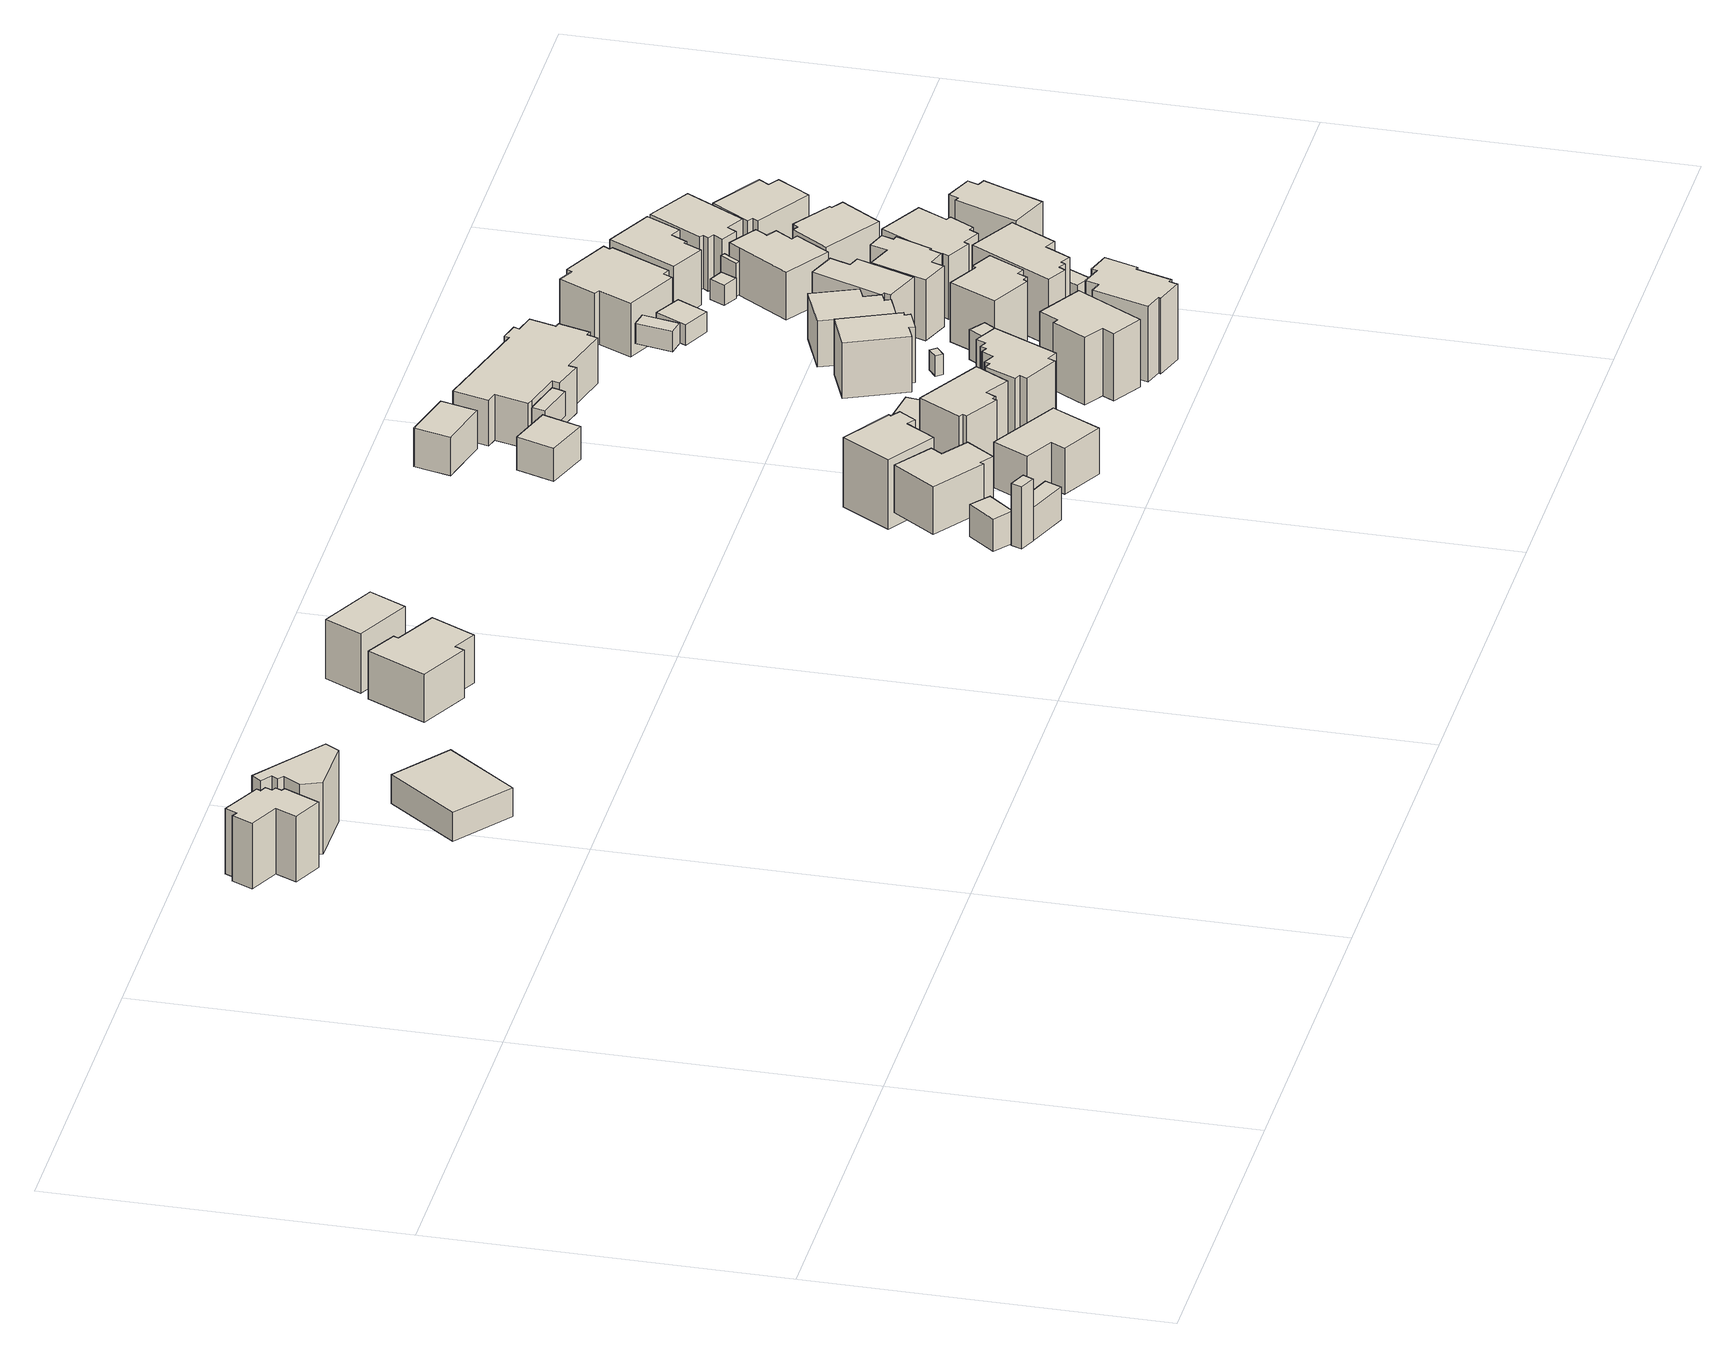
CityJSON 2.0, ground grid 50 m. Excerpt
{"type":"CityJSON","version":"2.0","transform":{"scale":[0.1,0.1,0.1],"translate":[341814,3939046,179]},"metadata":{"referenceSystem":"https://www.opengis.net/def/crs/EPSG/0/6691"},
"CityObjects":{
"building1":{"type":"Building","attributes":{"usage":"411","measuredHeight":10,"storeysAboveGround":2,"BuildingIDAttribute.prefecture":"14","BuildingIDAttribute.city":"14151","BuildingDetailAttribute.totalFloorArea":82.1,"BuildingDetailAttribute.buildingFootprintArea":41.05,"BuildingDetailAttribute.buildingStructureType":"601","BuildingDetailAttribute.buildingStructureOrgType":"1","BuildingDetailAttribute.orgUsage":"10","BuildingDetailAttribute.surveyYear":2015},"geometry":[{"type":"Solid","lod":"1","boundaries":[[[[0,1,2,3,4,5,6,7,8,9,10,11,12,13]],[[12,14,15,13]],[[11,16,14,12]],[[10,17,16,11]],[[9,18,17,10]],[[8,19,18,9]],[[7,20,19,8]],[[6,21,20,7]],[[5,22,21,6]],[[4,23,22,5]],[[3,24,23,4]],[[2,25,24,3]],[[1,26,25,2]],[[0,27,26,1]],[[13,15,27,0]],[[14,16,17,18,19,20,21,22,23,24,25,26,27,15]]]]}]},
"building2":{"type":"Building","attributes":{"usage":"411","measuredHeight":11.1,"storeysAboveGround":2,"BuildingIDAttribute.prefecture":"14","BuildingIDAttribute.city":"14151","BuildingDetailAttribute.totalFloorArea":100.84,"BuildingDetailAttribute.buildingFootprintArea":50.42,"BuildingDetailAttribute.buildingStructureType":"601","BuildingDetailAttribute.buildingStructureOrgType":"1","BuildingDetailAttribute.orgUsage":"10","BuildingDetailAttribute.surveyYear":2015},"geometry":[{"type":"Solid","lod":"1","boundaries":[[[[28,29,30,31,32,33,34,35,36]],[[35,37,38,36]],[[34,39,37,35]],[[33,40,39,34]],[[32,41,40,33]],[[31,42,41,32]],[[30,43,42,31]],[[29,44,43,30]],[[28,45,44,29]],[[36,38,45,28]],[[37,39,40,41,42,43,44,45,38]]]]}]},
"building3":{"type":"Building","attributes":{"usage":"415","measuredHeight":4.2,"storeysAboveGround":2,"BuildingIDAttribute.prefecture":"14","BuildingIDAttribute.city":"14151","BuildingDetailAttribute.totalFloorArea":172.23,"BuildingDetailAttribute.buildingFootprintArea":86.12,"BuildingDetailAttribute.buildingStructureType":"601","BuildingDetailAttribute.buildingStructureOrgType":"1","BuildingDetailAttribute.orgUsage":"50","BuildingDetailAttribute.surveyYear":2015},"geometry":[{"type":"Solid","lod":"1","boundaries":[[[[46,47,48,49]],[[48,50,51,49]],[[47,52,50,48]],[[46,53,52,47]],[[49,51,53,46]],[[50,52,53,51]]]]}]},
"building4":{"type":"Building","attributes":{"usage":"411","measuredHeight":8.6,"storeysAboveGround":2,"BuildingIDAttribute.prefecture":"14","BuildingIDAttribute.city":"14151","BuildingDetailAttribute.totalFloorArea":151.75,"BuildingDetailAttribute.buildingFootprintArea":75.87,"BuildingDetailAttribute.buildingStructureType":"601","BuildingDetailAttribute.buildingStructureOrgType":"1","BuildingDetailAttribute.orgUsage":"10","BuildingDetailAttribute.surveyYear":2015,"BuildingLandSlideRiskAttribute.description":"1","BuildingLandSlideRiskAttribute.areaType":"1"},"geometry":[{"type":"Solid","lod":"1","boundaries":[[[[54,55,56,57,58,59,60,61]],[[60,62,63,61]],[[59,64,62,60]],[[58,65,64,59]],[[57,66,65,58]],[[56,67,66,57]],[[55,68,67,56]],[[54,69,68,55]],[[61,63,69,54]],[[62,64,65,66,67,68,69,63]]]]}]},
"building5":{"type":"Building","attributes":{"measuredHeight":10.8,"BuildingIDAttribute.prefecture":"14","BuildingIDAttribute.city":"14151","BuildingDetailAttribute.surveyYear":2015,"BuildingLandSlideRiskAttribute.description":"1","BuildingLandSlideRiskAttribute.areaType":"1"},"geometry":[{"type":"Solid","lod":"1","boundaries":[[[[70,71,72,73]],[[72,74,75,73]],[[71,76,74,72]],[[70,77,76,71]],[[73,75,77,70]],[[74,76,77,75]]]]}]},
"building6":{"type":"Building","attributes":{"measuredHeight":6.6,"BuildingIDAttribute.prefecture":"14","BuildingIDAttribute.city":"14151","BuildingDetailAttribute.surveyYear":2015,"BuildingLandSlideRiskAttribute.description":"1","BuildingLandSlideRiskAttribute.areaType":"1"},"geometry":[{"type":"Solid","lod":"1","boundaries":[[[[78,79,80,81]],[[80,82,83,81]],[[79,84,82,80]],[[78,85,84,79]],[[81,83,85,78]],[[82,84,85,83]]]]}]},
"building7":{"type":"Building","attributes":{"usage":"411","measuredHeight":9.8,"storeysAboveGround":2,"BuildingIDAttribute.prefecture":"14","BuildingIDAttribute.city":"14151","BuildingDetailAttribute.totalFloorArea":73.43,"BuildingDetailAttribute.buildingFootprintArea":36.71,"BuildingDetailAttribute.buildingStructureType":"601","BuildingDetailAttribute.buildingStructureOrgType":"1","BuildingDetailAttribute.orgUsage":"10","BuildingDetailAttribute.surveyYear":2015,"BuildingLandSlideRiskAttribute.description":"1","BuildingLandSlideRiskAttribute.areaType":"1"},"geometry":[{"type":"Solid","lod":"1","boundaries":[[[[86,87,88,89]],[[88,90,91,89]],[[87,92,90,88]],[[86,93,92,87]],[[89,91,93,86]],[[90,92,93,91]]]]}]},
"building8":{"type":"Building","attributes":{"measuredHeight":10.9,"BuildingIDAttribute.prefecture":"14","BuildingIDAttribute.city":"14151","BuildingDetailAttribute.surveyYear":2015,"BuildingLandSlideRiskAttribute.description":"1","BuildingLandSlideRiskAttribute.areaType":"1"},"geometry":[{"type":"Solid","lod":"1","boundaries":[[[[94,95,96,97]],[[96,98,99,97]],[[95,100,98,96]],[[94,101,100,95]],[[97,99,101,94]],[[98,100,101,99]]]]}]},
"building9":{"type":"Building","attributes":{"usage":"411","measuredHeight":7.7,"storeysAboveGround":2,"BuildingIDAttribute.prefecture":"14","BuildingIDAttribute.city":"14151","BuildingDetailAttribute.totalFloorArea":98.64,"BuildingDetailAttribute.buildingFootprintArea":49.32,"BuildingDetailAttribute.buildingStructureType":"601","BuildingDetailAttribute.buildingStructureOrgType":"1","BuildingDetailAttribute.orgUsage":"10","BuildingDetailAttribute.surveyYear":2015,"BuildingLandSlideRiskAttribute.description":"1","BuildingLandSlideRiskAttribute.areaType":"1"},"geometry":[{"type":"Solid","lod":"1","boundaries":[[[[102,103,104,105,106,107,108,109]],[[108,110,111,109]],[[107,112,110,108]],[[106,113,112,107]],[[105,114,113,106]],[[104,115,114,105]],[[103,116,115,104]],[[102,117,116,103]],[[109,111,117,102]],[[110,112,113,114,115,116,117,111]]]]}]},
"building10":{"type":"Building","attributes":{"usage":"411","measuredHeight":11.3,"storeysAboveGround":2,"BuildingIDAttribute.prefecture":"14","BuildingIDAttribute.city":"14151","BuildingDetailAttribute.totalFloorArea":99.35,"BuildingDetailAttribute.buildingFootprintArea":49.67,"BuildingDetailAttribute.buildingStructureType":"601","BuildingDetailAttribute.buildingStructureOrgType":"1","BuildingDetailAttribute.orgUsage":"10","BuildingDetailAttribute.surveyYear":2015,"BuildingLandSlideRiskAttribute.description":"1","BuildingLandSlideRiskAttribute.areaType":"1"},"geometry":[{"type":"Solid","lod":"1","boundaries":[[[[118,119,120,121,122,123,124,125]],[[124,126,127,125]],[[123,128,126,124]],[[122,129,128,123]],[[121,130,129,122]],[[120,131,130,121]],[[119,132,131,120]],[[118,133,132,119]],[[125,127,133,118]],[[126,128,129,130,131,132,133,127]]]]}]},
"building11":{"type":"Building","attributes":{"usage":"411","measuredHeight":7.6,"storeysAboveGround":2,"BuildingIDAttribute.prefecture":"14","BuildingIDAttribute.city":"14151","BuildingDetailAttribute.totalFloorArea":112.08,"BuildingDetailAttribute.buildingFootprintArea":56.04,"BuildingDetailAttribute.buildingStructureType":"601","BuildingDetailAttribute.buildingStructureOrgType":"1","BuildingDetailAttribute.orgUsage":"10","BuildingDetailAttribute.surveyYear":2015,"BuildingLandSlideRiskAttribute.description":"1","BuildingLandSlideRiskAttribute.areaType":"1"},"geometry":[{"type":"Solid","lod":"1","boundaries":[[[[134,135,136,137,138,139]],[[138,140,141,139]],[[137,142,140,138]],[[136,143,142,137]],[[135,144,143,136]],[[134,145,144,135]],[[139,141,145,134]],[[140,142,143,144,145,141]]]]}]},
"building12":{"type":"Building","attributes":{"usage":"411","measuredHeight":6.8,"storeysAboveGround":2,"BuildingIDAttribute.prefecture":"14","BuildingIDAttribute.city":"14151","BuildingDetailAttribute.totalFloorArea":15,"BuildingDetailAttribute.buildingFootprintArea":7.5,"BuildingDetailAttribute.buildingStructureType":"601","BuildingDetailAttribute.buildingStructureOrgType":"1","BuildingDetailAttribute.orgUsage":"10","BuildingDetailAttribute.surveyYear":2015,"BuildingLandSlideRiskAttribute.description":"1","BuildingLandSlideRiskAttribute.areaType":"1"},"geometry":[{"type":"Solid","lod":"1","boundaries":[[[[146,147,148,149]],[[148,150,151,149]],[[147,152,150,148]],[[146,153,152,147]],[[149,151,153,146]],[[150,152,153,151]]]]}]},
"building13":{"type":"Building","attributes":{"BuildingIDAttribute.prefecture":"14","BuildingIDAttribute.city":"14151","BuildingDetailAttribute.surveyYear":2015,"BuildingLandSlideRiskAttribute.description":"1","BuildingLandSlideRiskAttribute.areaType":"1"},"geometry":[{"type":"Solid","lod":"1","boundaries":[[[[154,155,156,157]],[[156,158,159,157]],[[155,160,158,156]],[[154,161,160,155]],[[157,159,161,154]],[[158,160,161,159]]]]}]},
"building14":{"type":"Building","attributes":{"usage":"411","measuredHeight":10.5,"storeysAboveGround":2,"BuildingIDAttribute.prefecture":"14","BuildingIDAttribute.city":"14151","BuildingDetailAttribute.totalFloorArea":100.97,"BuildingDetailAttribute.buildingFootprintArea":50.48,"BuildingDetailAttribute.buildingStructureType":"601","BuildingDetailAttribute.buildingStructureOrgType":"1","BuildingDetailAttribute.orgUsage":"10","BuildingDetailAttribute.surveyYear":2015,"BuildingLandSlideRiskAttribute.description":"1","BuildingLandSlideRiskAttribute.areaType":"1"},"geometry":[{"type":"Solid","lod":"1","boundaries":[[[[162,163,164,165,166,167,168,169,170,171]],[[170,172,173,171]],[[169,174,172,170]],[[168,175,174,169]],[[167,176,175,168]],[[166,177,176,167]],[[165,178,177,166]],[[164,179,178,165]],[[163,180,179,164]],[[162,181,180,163]],[[171,173,181,162]],[[172,174,175,176,177,178,179,180,181,173]]]]}]},
"building15":{"type":"Building","attributes":{"usage":"422","measuredHeight":5,"storeysAboveGround":1,"BuildingIDAttribute.prefecture":"14","BuildingIDAttribute.city":"14151","BuildingDetailAttribute.totalFloorArea":36.96,"BuildingDetailAttribute.buildingFootprintArea":36.96,"BuildingDetailAttribute.buildingStructureType":"601","BuildingDetailAttribute.buildingStructureOrgType":"1","BuildingDetailAttribute.orgUsage":"137","BuildingDetailAttribute.surveyYear":2015,"BuildingLandSlideRiskAttribute.description":"1","BuildingLandSlideRiskAttribute.areaType":"1"},"geometry":[{"type":"Solid","lod":"1","boundaries":[[[[182,183,184,185]],[[184,186,187,185]],[[183,188,186,184]],[[182,189,188,183]],[[185,187,189,182]],[[186,188,189,187]]]]}]},
"building16":{"type":"Building","attributes":{"usage":"411","measuredHeight":9.9,"storeysAboveGround":2,"BuildingIDAttribute.prefecture":"14","BuildingIDAttribute.city":"14151","BuildingDetailAttribute.totalFloorArea":104.61,"BuildingDetailAttribute.buildingFootprintArea":52.31,"BuildingDetailAttribute.buildingStructureType":"601","BuildingDetailAttribute.buildingStructureOrgType":"1","BuildingDetailAttribute.orgUsage":"10","BuildingDetailAttribute.surveyYear":2015,"BuildingLandSlideRiskAttribute.description":"1","BuildingLandSlideRiskAttribute.areaType":"1"},"geometry":[{"type":"Solid","lod":"1","boundaries":[[[[190,191,192,193,194,195,196,197,198,199,200,201,202,203,204,205]],[[204,206,207,205]],[[203,208,206,204]],[[202,209,208,203]],[[201,210,209,202]],[[200,211,210,201]],[[199,212,211,200]],[[198,213,212,199]],[[197,214,213,198]],[[196,215,214,197]],[[195,216,215,196]],[[194,217,216,195]],[[193,218,217,194]],[[192,219,218,193]],[[191,220,219,192]],[[190,221,220,191]],[[205,207,221,190]],[[206,208,209,210,211,212,213,214,215,216,217,218,219,220,221,207]]]]}]},
"building17":{"type":"Building","attributes":{"usage":"411","measuredHeight":10.5,"storeysAboveGround":1,"BuildingIDAttribute.prefecture":"14","BuildingIDAttribute.city":"14151","BuildingDetailAttribute.totalFloorArea":27.22,"BuildingDetailAttribute.buildingFootprintArea":27.22,"BuildingDetailAttribute.buildingStructureType":"601","BuildingDetailAttribute.buildingStructureOrgType":"1","BuildingDetailAttribute.orgUsage":"10","BuildingDetailAttribute.surveyYear":2015,"BuildingLandSlideRiskAttribute.description":"1","BuildingLandSlideRiskAttribute.areaType":"1"},"geometry":[{"type":"Solid","lod":"1","boundaries":[[[[222,223,224,225]],[[224,226,227,225]],[[223,228,226,224]],[[222,229,228,223]],[[225,227,229,222]],[[226,228,229,227]]]]}]},
"building18":{"type":"Building","attributes":{"usage":"411","measuredHeight":10.8,"storeysAboveGround":2,"BuildingIDAttribute.prefecture":"14","BuildingIDAttribute.city":"14151","BuildingDetailAttribute.totalFloorArea":109.95,"BuildingDetailAttribute.buildingFootprintArea":54.97,"BuildingDetailAttribute.buildingStructureType":"601","BuildingDetailAttribute.buildingStructureOrgType":"1","BuildingDetailAttribute.orgUsage":"10","BuildingDetailAttribute.surveyYear":2015,"BuildingLandSlideRiskAttribute.description":"1","BuildingLandSlideRiskAttribute.areaType":"1"},"geometry":[{"type":"Solid","lod":"1","boundaries":[[[[230,231,232,233,234,235,236,237]],[[236,238,239,237]],[[235,240,238,236]],[[234,241,240,235]],[[233,242,241,234]],[[232,243,242,233]],[[231,244,243,232]],[[230,245,244,231]],[[237,239,245,230]],[[238,240,241,242,243,244,245,239]]]]}]},
"building19":{"type":"Building","attributes":{"usage":"411","measuredHeight":8.7,"storeysAboveGround":2,"BuildingIDAttribute.prefecture":"14","BuildingIDAttribute.city":"14151","BuildingDetailAttribute.totalFloorArea":82.9,"BuildingDetailAttribute.buildingFootprintArea":41.45,"BuildingDetailAttribute.buildingStructureType":"601","BuildingDetailAttribute.buildingStructureOrgType":"1","BuildingDetailAttribute.orgUsage":"10","BuildingDetailAttribute.surveyYear":2015,"BuildingLandSlideRiskAttribute.description":"1","BuildingLandSlideRiskAttribute.areaType":"1"},"geometry":[{"type":"Solid","lod":"1","boundaries":[[[[246,247,248,249,250,251,252,253]],[[252,254,255,253]],[[251,256,254,252]],[[250,257,256,251]],[[249,258,257,250]],[[248,259,258,249]],[[247,260,259,248]],[[246,261,260,247]],[[253,255,261,246]],[[254,256,257,258,259,260,261,255]]]]}]},
"building20":{"type":"Building","attributes":{"BuildingIDAttribute.prefecture":"14","BuildingIDAttribute.city":"14151","BuildingDetailAttribute.surveyYear":2015,"BuildingLandSlideRiskAttribute.description":"1","BuildingLandSlideRiskAttribute.areaType":"1"},"geometry":[{"type":"Solid","lod":"1","boundaries":[[[[262,263,264,265]],[[264,266,267,265]],[[263,268,266,264]],[[262,269,268,263]],[[265,267,269,262]],[[266,268,269,267]]]]}]},
"building21":{"type":"Building","attributes":{"usage":"411","measuredHeight":6.6,"storeysAboveGround":1,"BuildingIDAttribute.prefecture":"14","BuildingIDAttribute.city":"14151","BuildingDetailAttribute.totalFloorArea":18.59,"BuildingDetailAttribute.buildingFootprintArea":18.59,"BuildingDetailAttribute.buildingStructureType":"601","BuildingDetailAttribute.buildingStructureOrgType":"1","BuildingDetailAttribute.orgUsage":"10","BuildingDetailAttribute.surveyYear":2015,"BuildingLandSlideRiskAttribute.description":"1","BuildingLandSlideRiskAttribute.areaType":"1"},"geometry":[{"type":"Solid","lod":"1","boundaries":[[[[270,271,272,273]],[[272,274,275,273]],[[271,276,274,272]],[[270,277,276,271]],[[273,275,277,270]],[[274,276,277,275]]]]}]},
"building22":{"type":"Building","attributes":{"usage":"411","measuredHeight":12.5,"storeysAboveGround":2,"BuildingIDAttribute.prefecture":"14","BuildingIDAttribute.city":"14151","BuildingDetailAttribute.totalFloorArea":110,"BuildingDetailAttribute.buildingFootprintArea":55,"BuildingDetailAttribute.buildingStructureType":"601","BuildingDetailAttribute.buildingStructureOrgType":"1","BuildingDetailAttribute.orgUsage":"10","BuildingDetailAttribute.surveyYear":2015,"BuildingLandSlideRiskAttribute.description":"1","BuildingLandSlideRiskAttribute.areaType":"1"},"geometry":[{"type":"Solid","lod":"1","boundaries":[[[[278,279,280,281,282,283,284,285,286,287,288,289,290,291]],[[290,292,293,291]],[[289,294,292,290]],[[288,295,294,289]],[[287,296,295,288]],[[286,297,296,287]],[[285,298,297,286]],[[284,299,298,285]],[[283,300,299,284]],[[282,301,300,283]],[[281,302,301,282]],[[280,303,302,281]],[[279,304,303,280]],[[278,305,304,279]],[[291,293,305,278]],[[292,294,295,296,297,298,299,300,301,302,303,304,305,293]]]]}]},
"building23":{"type":"Building","attributes":{"measuredHeight":5.5,"BuildingIDAttribute.prefecture":"14","BuildingIDAttribute.city":"14151","BuildingDetailAttribute.surveyYear":2015,"BuildingLandSlideRiskAttribute.description":"1","BuildingLandSlideRiskAttribute.areaType":"1"},"geometry":[{"type":"Solid","lod":"1","boundaries":[[[[306,307,308,309]],[[308,310,311,309]],[[307,312,310,308]],[[306,313,312,307]],[[309,311,313,306]],[[310,312,313,311]]]]}]},
"building24":{"type":"Building","attributes":{"measuredHeight":4.3,"BuildingIDAttribute.prefecture":"14","BuildingIDAttribute.city":"14151","BuildingDetailAttribute.surveyYear":2015,"BuildingLandSlideRiskAttribute.description":"1","BuildingLandSlideRiskAttribute.areaType":"1"},"geometry":[{"type":"Solid","lod":"1","boundaries":[[[[314,315,316,317,318]],[[317,319,320,318]],[[316,321,319,317]],[[315,322,321,316]],[[314,323,322,315]],[[318,320,323,314]],[[319,321,322,323,320]]]]}]},
"building25":{"type":"Building","attributes":{"measuredHeight":6.9,"BuildingIDAttribute.prefecture":"14","BuildingIDAttribute.city":"14151","BuildingDetailAttribute.surveyYear":2015,"BuildingLandSlideRiskAttribute.description":"1","BuildingLandSlideRiskAttribute.areaType":"1"},"geometry":[{"type":"Solid","lod":"1","boundaries":[[[[324,325,326,327]],[[326,328,329,327]],[[325,330,328,326]],[[324,331,330,325]],[[327,329,331,324]],[[328,330,331,329]]]]}]},
"building26":{"type":"Building","attributes":{"usage":"411","measuredHeight":8.1,"storeysAboveGround":2,"BuildingIDAttribute.prefecture":"14","BuildingIDAttribute.city":"14151","BuildingDetailAttribute.totalFloorArea":124.45,"BuildingDetailAttribute.buildingFootprintArea":62.22,"BuildingDetailAttribute.buildingStructureType":"601","BuildingDetailAttribute.buildingStructureOrgType":"1","BuildingDetailAttribute.orgUsage":"10","BuildingDetailAttribute.surveyYear":2015,"BuildingLandSlideRiskAttribute.description":"1","BuildingLandSlideRiskAttribute.areaType":"1"},"geometry":[{"type":"Solid","lod":"1","boundaries":[[[[332,333,334,335,336,337,338,339,340,341]],[[340,342,343,341]],[[339,344,342,340]],[[338,345,344,339]],[[337,346,345,338]],[[336,347,346,337]],[[335,348,347,336]],[[334,349,348,335]],[[333,350,349,334]],[[332,351,350,333]],[[341,343,351,332]],[[342,344,345,346,347,348,349,350,351,343]]]]}]},
"building27":{"type":"Building","attributes":{"usage":"411","measuredHeight":7.4,"storeysAboveGround":1,"BuildingIDAttribute.prefecture":"14","BuildingIDAttribute.city":"14151","BuildingDetailAttribute.totalFloorArea":166.44,"BuildingDetailAttribute.buildingFootprintArea":166.44,"BuildingDetailAttribute.buildingStructureType":"601","BuildingDetailAttribute.buildingStructureOrgType":"1","BuildingDetailAttribute.orgUsage":"10","BuildingDetailAttribute.surveyYear":2015,"BuildingLandSlideRiskAttribute.description":"1","BuildingLandSlideRiskAttribute.areaType":"1"},"geometry":[{"type":"Solid","lod":"1","boundaries":[[[[352,353,354,355,356,357,358,359,360,361,362,363,364,365,366,367,368,369,370]],[[369,371,372,370]],[[368,373,371,369]],[[367,374,373,368]],[[366,375,374,367]],[[365,376,375,366]],[[364,377,376,365]],[[363,378,377,364]],[[362,379,378,363]],[[361,380,379,362]],[[360,381,380,361]],[[359,382,381,360]],[[358,383,382,359]],[[357,384,383,358]],[[356,385,384,357]],[[355,386,385,356]],[[354,387,386,355]],[[353,388,387,354]],[[352,389,388,353]],[[370,372,389,352]],[[371,373,374,375,376,377,378,379,380,381,382,383,384,385,386,387,388,389,372]]]]}]},
"building28":{"type":"Building","attributes":{"usage":"411","measuredHeight":9.6,"storeysAboveGround":2,"BuildingIDAttribute.prefecture":"14","BuildingIDAttribute.city":"14151","BuildingDetailAttribute.totalFloorArea":85.19,"BuildingDetailAttribute.buildingFootprintArea":42.6,"BuildingDetailAttribute.buildingStructureType":"601","BuildingDetailAttribute.buildingStructureOrgType":"1","BuildingDetailAttribute.orgUsage":"10","BuildingDetailAttribute.surveyYear":2015,"BuildingLandSlideRiskAttribute.description":"1","BuildingLandSlideRiskAttribute.areaType":"1"},"geometry":[{"type":"Solid","lod":"1","boundaries":[[[[390,391,392,393,394,395,396,397,398,399]],[[398,400,401,399]],[[397,402,400,398]],[[396,403,402,397]],[[395,404,403,396]],[[394,405,404,395]],[[393,406,405,394]],[[392,407,406,393]],[[391,408,407,392]],[[390,409,408,391]],[[399,401,409,390]],[[400,402,403,404,405,406,407,408,409,401]]]]}]},
"building29":{"type":"Building","attributes":{"usage":"411","measuredHeight":10.2,"storeysAboveGround":2,"BuildingIDAttribute.prefecture":"14","BuildingIDAttribute.city":"14151","BuildingDetailAttribute.totalFloorArea":88.49,"BuildingDetailAttribute.buildingFootprintArea":44.25,"BuildingDetailAttribute.buildingStructureType":"601","BuildingDetailAttribute.buildingStructureOrgType":"1","BuildingDetailAttribute.orgUsage":"10","BuildingDetailAttribute.surveyYear":2015,"BuildingLandSlideRiskAttribute.description":"1","BuildingLandSlideRiskAttribute.areaType":"1"},"geometry":[{"type":"Solid","lod":"1","boundaries":[[[[410,411,412,413,414,415,416,417]],[[416,418,419,417]],[[415,420,418,416]],[[414,421,420,415]],[[413,422,421,414]],[[412,423,422,413]],[[411,424,423,412]],[[410,425,424,411]],[[417,419,425,410]],[[418,420,421,422,423,424,425,419]]]]}]},
"building30":{"type":"Building","attributes":{"measuredHeight":7.2,"BuildingIDAttribute.prefecture":"14","BuildingIDAttribute.city":"14151","BuildingDetailAttribute.surveyYear":2015,"BuildingLandSlideRiskAttribute.description":"1","BuildingLandSlideRiskAttribute.areaType":"1"},"geometry":[{"type":"Solid","lod":"1","boundaries":[[[[426,427,428,429,430]],[[429,431,432,430]],[[428,433,431,429]],[[427,434,433,428]],[[426,435,434,427]],[[430,432,435,426]],[[431,433,434,435,432]]]]}]},
"building31":{"type":"Building","attributes":{"usage":"411","measuredHeight":10.9,"storeysAboveGround":2,"BuildingIDAttribute.prefecture":"14","BuildingIDAttribute.city":"14151","BuildingDetailAttribute.totalFloorArea":144.44,"BuildingDetailAttribute.buildingFootprintArea":72.22,"BuildingDetailAttribute.buildingStructureType":"601","BuildingDetailAttribute.buildingStructureOrgType":"1","BuildingDetailAttribute.orgUsage":"10","BuildingDetailAttribute.surveyYear":2015,"BuildingLandSlideRiskAttribute.description":"1","BuildingLandSlideRiskAttribute.areaType":"1"},"geometry":[{"type":"Solid","lod":"1","boundaries":[[[[436,437,438,439,440,441,442,443,444,445,446]],[[445,447,448,446]],[[444,449,447,445]],[[443,450,449,444]],[[442,451,450,443]],[[441,452,451,442]],[[440,453,452,441]],[[439,454,453,440]],[[438,455,454,439]],[[437,456,455,438]],[[436,457,456,437]],[[446,448,457,436]],[[447,449,450,451,452,453,454,455,456,457,448]]]]}]},
"building32":{"type":"Building","attributes":{"usage":"411","measuredHeight":9.7,"storeysAboveGround":2,"BuildingIDAttribute.prefecture":"14","BuildingIDAttribute.city":"14151","BuildingDetailAttribute.totalFloorArea":85.61,"BuildingDetailAttribute.buildingFootprintArea":42.8,"BuildingDetailAttribute.buildingStructureType":"601","BuildingDetailAttribute.buildingStructureOrgType":"1","BuildingDetailAttribute.orgUsage":"10","BuildingDetailAttribute.surveyYear":2015,"BuildingLandSlideRiskAttribute.description":"1","BuildingLandSlideRiskAttribute.areaType":"1"},"geometry":[{"type":"Solid","lod":"1","boundaries":[[[[458,459,460,461,462,463,464,465,466,467,468,469]],[[468,470,471,469]],[[467,472,470,468]],[[466,473,472,467]],[[465,474,473,466]],[[464,475,474,465]],[[463,476,475,464]],[[462,477,476,463]],[[461,478,477,462]],[[460,479,478,461]],[[459,480,479,460]],[[458,481,480,459]],[[469,471,481,458]],[[470,472,473,474,475,476,477,478,479,480,481,471]]]]}]},
"building33":{"type":"Building","attributes":{"BuildingIDAttribute.prefecture":"14","BuildingIDAttribute.city":"14151","BuildingDetailAttribute.surveyYear":2015,"BuildingLandSlideRiskAttribute.description":"1","BuildingLandSlideRiskAttribute.areaType":"1"},"geometry":[{"type":"Solid","lod":"1","boundaries":[[[[482,483,484,485]],[[484,486,487,485]],[[483,488,486,484]],[[482,489,488,483]],[[485,487,489,482]],[[486,488,489,487]]]]}]},
"building34":{"type":"Building","attributes":{"measuredHeight":7.7,"BuildingIDAttribute.prefecture":"14","BuildingIDAttribute.city":"14151","BuildingDetailAttribute.surveyYear":2015,"BuildingLandSlideRiskAttribute.description":"1","BuildingLandSlideRiskAttribute.areaType":"1"},"geometry":[{"type":"Solid","lod":"1","boundaries":[[[[490,491,492,493]],[[492,494,495,493]],[[491,496,494,492]],[[490,497,496,491]],[[493,495,497,490]],[[494,496,497,495]]]]}]},
"building35":{"type":"Building","attributes":{"usage":"411","storeysAboveGround":1,"BuildingIDAttribute.prefecture":"14","BuildingIDAttribute.city":"14151","BuildingDetailAttribute.totalFloorArea":17.24,"BuildingDetailAttribute.buildingFootprintArea":17.24,"BuildingDetailAttribute.buildingStructureType":"601","BuildingDetailAttribute.buildingStructureOrgType":"1","BuildingDetailAttribute.orgUsage":"10","BuildingDetailAttribute.surveyYear":2015,"BuildingLandSlideRiskAttribute.description":"1","BuildingLandSlideRiskAttribute.areaType":"1"},"geometry":[{"type":"Solid","lod":"1","boundaries":[[[[498,499,500,501]],[[500,502,503,501]],[[499,504,502,500]],[[498,505,504,499]],[[501,503,505,498]],[[502,504,505,503]]]]}]},
"building36":{"type":"Building","attributes":{"usage":"411","measuredHeight":9.5,"storeysAboveGround":2,"BuildingIDAttribute.prefecture":"14","BuildingIDAttribute.city":"14151","BuildingDetailAttribute.totalFloorArea":160.11,"BuildingDetailAttribute.buildingFootprintArea":80.06,"BuildingDetailAttribute.buildingStructureType":"601","BuildingDetailAttribute.buildingStructureOrgType":"1","BuildingDetailAttribute.orgUsage":"10","BuildingDetailAttribute.surveyYear":2015,"BuildingLandSlideRiskAttribute.description":"1","BuildingLandSlideRiskAttribute.areaType":"1"},"geometry":[{"type":"Solid","lod":"1","boundaries":[[[[506,507,508,509,510,511,512,513,514,515,516,517]],[[516,518,519,517]],[[515,520,518,516]],[[514,521,520,515]],[[513,522,521,514]],[[512,523,522,513]],[[511,524,523,512]],[[510,525,524,511]],[[509,526,525,510]],[[508,527,526,509]],[[507,528,527,508]],[[506,529,528,507]],[[517,519,529,506]],[[518,520,521,522,523,524,525,526,527,528,529,519]]]]}]},
"building37":{"type":"Building","attributes":{"usage":"411","measuredHeight":10,"storeysAboveGround":2,"BuildingIDAttribute.prefecture":"14","BuildingIDAttribute.city":"14151","BuildingDetailAttribute.totalFloorArea":110.62,"BuildingDetailAttribute.buildingFootprintArea":55.31,"BuildingDetailAttribute.buildingStructureType":"601","BuildingDetailAttribute.buildingStructureOrgType":"1","BuildingDetailAttribute.orgUsage":"10","BuildingDetailAttribute.surveyYear":2015,"BuildingLandSlideRiskAttribute.description":"1","BuildingLandSlideRiskAttribute.areaType":"1"},"geometry":[{"type":"Solid","lod":"1","boundaries":[[[[530,531,532,533,534,535,536,537,538,539,540,541]],[[540,542,543,541]],[[539,544,542,540]],[[538,545,544,539]],[[537,546,545,538]],[[536,547,546,537]],[[535,548,547,536]],[[534,549,548,535]],[[533,550,549,534]],[[532,551,550,533]],[[531,552,551,532]],[[530,553,552,531]],[[541,543,553,530]],[[542,544,545,546,547,548,549,550,551,552,553,543]]]]}]},
"building38":{"type":"Building","attributes":{"usage":"411","measuredHeight":8,"storeysAboveGround":2,"BuildingIDAttribute.prefecture":"14","BuildingIDAttribute.city":"14151","BuildingDetailAttribute.totalFloorArea":97.27,"BuildingDetailAttribute.buildingFootprintArea":48.63,"BuildingDetailAttribute.buildingStructureType":"601","BuildingDetailAttribute.buildingStructureOrgType":"1","BuildingDetailAttribute.orgUsage":"10","BuildingDetailAttribute.surveyYear":2015,"BuildingLandSlideRiskAttribute.description":"1","BuildingLandSlideRiskAttribute.areaType":"1"},"geometry":[{"type":"Solid","lod":"1","boundaries":[[[[554,555,556,557,558,559,560,561,562]],[[561,563,564,562]],[[560,565,563,561]],[[559,566,565,560]],[[558,567,566,559]],[[557,568,567,558]],[[556,569,568,557]],[[555,570,569,556]],[[554,571,570,555]],[[562,564,571,554]],[[563,565,566,567,568,569,570,571,564]]]]}]},
"building39":{"type":"Building","attributes":{"BuildingIDAttribute.prefecture":"14","BuildingIDAttribute.city":"14151","BuildingDetailAttribute.surveyYear":2015,"BuildingLandSlideRiskAttribute.description":"1","BuildingLandSlideRiskAttribute.areaType":"1"},"geometry":[{"type":"Solid","lod":"1","boundaries":[[[[572,573,574,575]],[[574,576,577,575]],[[573,578,576,574]],[[572,579,578,573]],[[575,577,579,572]],[[576,578,579,577]]]]}]},
"building40":{"type":"Building","attributes":{"measuredHeight":6.5,"BuildingIDAttribute.prefecture":"14","BuildingIDAttribute.city":"14151","BuildingDetailAttribute.surveyYear":2015,"BuildingLandSlideRiskAttribute.description":"1","BuildingLandSlideRiskAttribute.areaType":"1"},"geometry":[{"type":"Solid","lod":"1","boundaries":[[[[580,581,582,583,584]],[[583,585,586,584]],[[582,587,585,583]],[[581,588,587,582]],[[580,589,588,581]],[[584,586,589,580]],[[585,587,588,589,586]]]]}]},
"building41":{"type":"Building","attributes":{"usage":"413","measuredHeight":9.5,"storeysAboveGround":2,"BuildingIDAttribute.prefecture":"14","BuildingIDAttribute.city":"14151","BuildingDetailAttribute.totalFloorArea":99.77,"BuildingDetailAttribute.buildingFootprintArea":49.88,"BuildingDetailAttribute.buildingStructureType":"601","BuildingDetailAttribute.buildingStructureOrgType":"1","BuildingDetailAttribute.orgUsage":"30","BuildingDetailAttribute.surveyYear":2015,"BuildingLandSlideRiskAttribute.description":"1","BuildingLandSlideRiskAttribute.areaType":"1"},"geometry":[{"type":"Solid","lod":"1","boundaries":[[[[590,591,592,593,594,595,596,597]],[[596,598,599,597]],[[595,600,598,596]],[[594,601,600,595]],[[593,602,601,594]],[[592,603,602,593]],[[591,604,603,592]],[[590,605,604,591]],[[597,599,605,590]],[[598,600,601,602,603,604,605,599]]]]}]},
"building42":{"type":"Building","attributes":{"usage":"411","measuredHeight":8.1,"storeysAboveGround":2,"BuildingIDAttribute.prefecture":"14","BuildingIDAttribute.city":"14151","BuildingDetailAttribute.totalFloorArea":92.58,"BuildingDetailAttribute.buildingFootprintArea":46.29,"BuildingDetailAttribute.buildingStructureType":"601","BuildingDetailAttribute.buildingStructureOrgType":"1","BuildingDetailAttribute.orgUsage":"10","BuildingDetailAttribute.surveyYear":2015,"BuildingLandSlideRiskAttribute.description":"1","BuildingLandSlideRiskAttribute.areaType":"1"},"geometry":[{"type":"Solid","lod":"1","boundaries":[[[[606,607,608,609,610,611,612,613]],[[612,614,615,613]],[[611,616,614,612]],[[610,617,616,611]],[[609,618,617,610]],[[608,619,618,609]],[[607,620,619,608]],[[606,621,620,607]],[[613,615,621,606]],[[614,616,617,618,619,620,621,615]]]]}]},
"building43":{"type":"Building","attributes":{"usage":"411","measuredHeight":7.7,"storeysAboveGround":1,"BuildingIDAttribute.prefecture":"14","BuildingIDAttribute.city":"14151","BuildingDetailAttribute.totalFloorArea":52.67,"BuildingDetailAttribute.buildingFootprintArea":52.67,"BuildingDetailAttribute.buildingStructureType":"601","BuildingDetailAttribute.buildingStructureOrgType":"1","BuildingDetailAttribute.orgUsage":"10","BuildingDetailAttribute.surveyYear":2015,"BuildingLandSlideRiskAttribute.description":"1","BuildingLandSlideRiskAttribute.areaType":"1"},"geometry":[{"type":"Solid","lod":"1","boundaries":[[[[622,623,624,625,626,627,628,629,630]],[[629,631,632,630]],[[628,633,631,629]],[[627,634,633,628]],[[626,635,634,627]],[[625,636,635,626]],[[624,637,636,625]],[[623,638,637,624]],[[622,639,638,623]],[[630,632,639,622]],[[631,633,634,635,636,637,638,639,632]]]]}]},
"building44":{"type":"Building","attributes":{"usage":"411","measuredHeight":8.6,"storeysAboveGround":2,"BuildingIDAttribute.prefecture":"14","BuildingIDAttribute.city":"14151","BuildingDetailAttribute.totalFloorArea":98.8,"BuildingDetailAttribute.buildingFootprintArea":49.4,"BuildingDetailAttribute.buildingStructureType":"601","BuildingDetailAttribute.buildingStructureOrgType":"1","BuildingDetailAttribute.orgUsage":"10","BuildingDetailAttribute.surveyYear":2015,"BuildingLandSlideRiskAttribute.description":"1","BuildingLandSlideRiskAttribute.areaType":"1"},"geometry":[{"type":"Solid","lod":"1","boundaries":[[[[640,641,642,643,644,645,646,647,648,649]],[[648,650,651,649]],[[647,652,650,648]],[[646,653,652,647]],[[645,654,653,646]],[[644,655,654,645]],[[643,656,655,644]],[[642,657,656,643]],[[641,658,657,642]],[[640,659,658,641]],[[649,651,659,640]],[[650,652,653,654,655,656,657,658,659,651]]]]}]},
"building45":{"type":"Building","attributes":{"usage":"413","measuredHeight":9.4,"storeysAboveGround":2,"BuildingIDAttribute.prefecture":"14","BuildingIDAttribute.city":"14151","BuildingDetailAttribute.totalFloorArea":97.61,"BuildingDetailAttribute.buildingFootprintArea":48.8,"BuildingDetailAttribute.buildingStructureType":"601","BuildingDetailAttribute.buildingStructureOrgType":"1","BuildingDetailAttribute.orgUsage":"30","BuildingDetailAttribute.surveyYear":2015,"BuildingLandSlideRiskAttribute.description":"1","BuildingLandSlideRiskAttribute.areaType":"1"},"geometry":[{"type":"Solid","lod":"1","boundaries":[[[[660,661,662,663,664,665,666,667]],[[666,668,669,667]],[[665,670,668,666]],[[664,671,670,665]],[[663,672,671,664]],[[662,673,672,663]],[[661,674,673,662]],[[660,675,674,661]],[[667,669,675,660]],[[668,670,671,672,673,674,675,669]]]]}]}
},
"vertices":[
[25,855,188],[33,872,188],[90,844,188],[87,838,188],[96,834,188],[92,824,188],[98,821,188],[94,812,188],[99,809,188],[75,759,188],[33,779,188],[47,809,188],[3,830,188],[17,859,188],[3,830,285],[17,859,285],[47,809,285],[33,779,285],[75,759,285],[99,809,285],[94,812,285],[98,821,285],[92,824,285],[96,834,285],[87,838,285],[90,844,285],[33,872,285],[25,855,285],
[111,792,180],[127,817,180],[119,823,180],[125,832,180],[109,843,180],[120,857,180],[219,783,180],[207,763,180],[123,764,180],[207,763,286],[123,764,286],[219,783,286],[120,857,286],[109,843,286],[125,832,286],[119,823,286],[127,817,286],[111,792,286],
[355,650,174],[279,551,174],[201,612,174],[277,710,174],[201,612,217],[277,710,217],[279,551,217],[355,650,217],
[769,714,71],[735,731,71],[729,718,71],[657,754,71],[699,837,71],[743,814,71],[740,807,71],[800,776,71],[740,807,142],[800,776,142],[743,814,142],[699,837,142],[657,754,142],[729,718,142],[735,731,142],[769,714,142],
[974,56,244],[998,46,244],[991,31,244],[968,41,244],[991,31,336],[968,41,336],[998,46,336],[974,56,336],
[1036,98,228],[1006,61,228],[980,81,228],[1010,119,228],[980,81,276],[1010,119,276],[1006,61,276],[1036,98,276],
[849,869,52],[823,817,52],[742,857,52],[768,909,52],[742,857,140],[768,909,140],[823,817,140],[849,869,140],
[1020,65,226],[1091,38,226],[1081,15,226],[1011,42,226],[1081,15,275],[1011,42,275],[1091,38,275],[1020,65,275],
[1119,243,185],[1171,206,185],[1160,190,185],[1196,164,185],[1168,124,185],[1150,137,185],[1147,132,185],[1076,182,185],[1147,132,256],[1076,182,256],[1150,137,256],[1168,124,256],[1196,164,256],[1160,190,256],[1171,206,256],[1119,243,256],
[1246,279,150],[1244,276,150],[1257,267,150],[1241,243,150],[1229,251,150],[1203,210,150],[1134,254,150],[1177,323,150],[1134,254,253],[1177,323,253],[1203,210,253],[1229,251,253],[1241,243,253],[1257,267,253],[1244,276,253],[1246,279,253],
[1320,80,179],[1283,11,179],[1223,43,179],[1234,63,179],[1192,85,179],[1219,135,179],[1192,85,247],[1219,135,247],[1234,63,247],[1223,43,247],[1283,11,247],[1320,80,247],
[1284,257,155],[1267,212,155],[1246,220,155],[1263,265,155],[1246,220,189],[1263,265,189],[1267,212,189],[1284,257,189],
[1279,273,154],[1292,292,154],[1312,278,154],[1299,260,154],[1312,278,184],[1299,260,184],[1292,292,184],[1279,273,184],
[1390,197,156],[1363,150,156],[1329,170,156],[1321,156,156],[1316,159,156],[1313,153,156],[1265,181,156],[1268,187,156],[1262,190,156],[1296,250,156],[1262,190,253],[1296,250,253],[1268,187,253],[1265,181,253],[1313,153,253],[1316,159,253],[1321,156,253],[1329,170,253],[1363,150,253],[1390,197,253],
[1319,250,150],[1326,302,150],[1399,292,150],[1392,240,150],[1399,292,190],[1392,240,190],[1326,302,190],[1319,250,190],
[1419,186,151],[1422,194,151],[1438,186,151],[1447,203,151],[1455,199,151],[1459,208,151],[1469,203,151],[1475,217,151],[1508,200,151],[1464,109,151],[1449,116,151],[1444,106,151],[1393,132,151],[1398,142,151],[1389,146,151],[1410,190,151],[1389,146,242],[1410,190,242],[1398,142,242],[1393,132,242],[1444,106,242],[1449,116,242],[1464,109,242],[1508,200,242],[1475,217,242],[1469,203,242],[1459,208,242],[1455,199,242],[1447,203,242],[1438,186,242],[1422,194,242],[1419,186,242],
[1383,715,51],[1321,736,51],[1339,789,51],[1401,769,51],[1339,789,100],[1401,769,100],[1321,736,100],[1383,715,100],
[1566,131,130],[1581,158,130],[1645,121,130],[1591,28,130],[1548,53,130],[1558,70,130],[1530,87,130],[1558,135,130],[1530,87,230],[1558,135,230],[1558,70,230],[1548,53,230],[1591,28,230],[1645,121,230],[1581,158,230],[1566,131,230],
[1599,340,109],[1603,332,109],[1572,319,109],[1569,327,109],[1548,318,109],[1512,401,109],[1569,425,109],[1605,342,109],[1569,425,191],[1605,342,191],[1512,401,191],[1548,318,191],[1569,327,191],[1572,319,191],[1603,332,191],[1599,340,191],
[1594,295,121],[1580,284,121],[1573,293,121],[1587,304,121],[1573,293,151],[1587,304,151],[1580,284,151],[1594,295,151],
[1436,863,17],[1362,881,17],[1374,932,17],[1449,914,17],[1374,932,74],[1449,914,74],[1362,881,74],[1436,863,74],
[1663,99,119],[1669,118,119],[1697,109,119],[1699,117,119],[1732,107,119],[1717,60,119],[1712,61,119],[1696,11,119],[1691,13,119],[1687,1,119],[1647,14,119],[1648,17,119],[1623,25,119],[1648,104,119],[1623,25,231],[1648,104,231],[1648,17,231],[1647,14,231],[1687,1,231],[1691,13,231],[1696,11,231],[1712,61,231],[1717,60,231],[1732,107,231],[1699,117,231],[1697,109,231],[1669,118,231],[1663,99,231],
[1655,247,116],[1632,213,116],[1610,227,116],[1633,262,116],[1610,227,160],[1633,262,160],[1632,213,160],[1655,247,160],
[1447,794,45],[1502,780,45],[1499,769,45],[1496,761,45],[1442,775,45],[1496,761,81],[1442,775,81],[1499,769,81],[1502,780,81],[1447,794,81],
[1616,339,110],[1610,352,110],[1618,355,110],[1624,342,110],[1618,355,176],[1624,342,176],[1610,352,176],[1616,339,176],
[1694,420,97],[1676,412,97],[1686,389,97],[1673,383,97],[1677,375,97],[1629,355,97],[1604,413,97],[1617,418,97],[1602,455,97],[1668,482,97],[1602,455,165],[1668,482,165],[1617,418,165],[1604,413,165],[1629,355,165],[1677,375,165],[1673,383,165],[1686,389,165],[1676,412,165],[1694,420,165],
[1598,865,23],[1624,858,23],[1621,850,23],[1648,843,23],[1638,806,23],[1645,804,23],[1633,760,23],[1626,762,23],[1621,747,23],[1544,768,23],[1542,757,23],[1499,769,23],[1502,780,23],[1447,794,23],[1440,797,23],[1452,844,23],[1436,848,23],[1449,898,23],[1596,858,23],[1449,898,91],[1596,858,91],[1436,848,91],[1452,844,91],[1440,797,91],[1447,794,91],[1502,780,91],[1499,769,91],[1542,757,91],[1544,768,91],[1621,747,91],[1626,762,91],[1633,760,91],[1645,804,91],[1638,806,91],[1648,843,91],[1621,850,91],[1624,858,91],[1598,865,91],
[1738,278,102],[1741,283,102],[1772,267,102],[1746,217,102],[1736,222,102],[1729,208,102],[1722,211,102],[1719,206,102],[1661,235,102],[1694,301,102],[1661,235,190],[1694,301,190],[1719,206,190],[1722,211,190],[1729,208,190],[1736,222,190],[1746,217,190],[1772,267,190],[1741,283,190],[1738,278,190],
[1756,447,71],[1772,441,71],[1743,360,71],[1692,379,71],[1696,388,71],[1690,390,71],[1727,490,71],[1766,475,71],[1727,490,162],[1766,475,162],[1690,390,162],[1696,388,162],[1692,379,162],[1743,360,162],[1772,441,162],[1756,447,162],
[1796,158,100],[1803,169,100],[1820,201,100],[1841,190,100],[1818,146,100],[1841,190,146],[1818,146,146],[1820,201,146],[1803,169,146],[1796,158,146],
[1873,261,84],[1838,197,84],[1822,205,84],[1820,201,84],[1803,169,84],[1789,177,84],[1786,171,84],[1776,177,84],[1771,168,84],[1743,183,84],[1806,298,84],[1743,183,182],[1806,298,182],[1771,168,182],[1776,177,182],[1786,171,182],[1789,177,182],[1803,169,182],[1820,201,182],[1822,205,182],[1838,197,182],[1873,261,182],
[1807,410,69],[1815,434,69],[1842,425,69],[1836,408,69],[1843,406,69],[1824,356,69],[1821,357,69],[1814,340,69],[1791,348,69],[1784,330,69],[1744,345,69],[1772,423,69],[1744,345,159],[1772,423,159],[1784,330,159],[1791,348,159],[1814,340,159],[1821,357,159],[1824,356,159],[1843,406,159],[1836,408,159],[1842,425,159],[1815,434,159],[1807,410,159],
[1696,715,44],[1719,711,44],[1709,660,44],[1686,664,44],[1709,660,74],[1686,664,74],[1719,711,74],[1696,715,74],
[1765,452,79],[1771,470,79],[1784,465,79],[1777,447,79],[1784,465,136],[1777,447,136],[1771,470,136],[1765,452,136],
[1732,696,42],[1770,676,42],[1748,633,42],[1709,652,42],[1748,633,72],[1709,652,72],[1770,676,72],[1732,696,72],
[1760,813,21],[1764,821,21],[1832,788,21],[1827,779,21],[1831,776,21],[1791,693,21],[1781,697,21],[1775,685,21],[1699,722,21],[1721,768,21],[1713,772,21],[1738,824,21],[1713,772,101],[1738,824,101],[1721,768,101],[1699,722,101],[1775,685,101],[1781,697,101],[1791,693,101],[1831,776,101],[1827,779,101],[1832,788,101],[1764,821,101],[1760,813,101],
[1936,398,56],[1915,357,56],[1922,353,56],[1903,319,56],[1896,322,56],[1889,309,56],[1864,322,56],[1860,315,56],[1825,333,56],[1830,342,56],[1826,344,56],[1873,432,56],[1826,344,150],[1873,432,150],[1830,342,150],[1825,333,150],[1860,315,150],[1864,322,150],[1889,309,150],[1896,322,150],[1903,319,150],[1922,353,150],[1915,357,150],[1936,398,150],
[1862,630,39],[1902,604,39],[1891,587,39],[1905,578,39],[1889,554,39],[1898,549,39],[1867,501,39],[1805,542,39],[1852,614,39],[1805,542,110],[1852,614,110],[1867,501,110],[1898,549,110],[1889,554,110],[1905,578,110],[1891,587,110],[1902,604,110],[1862,630,110],
[1852,638,41],[1841,616,41],[1820,627,41],[1831,648,41],[1820,627,71],[1831,648,71],[1841,616,71],[1852,638,71],
[1852,614,41],[1846,617,41],[1861,641,41],[1867,637,41],[1862,630,41],[1867,637,90],[1862,630,90],[1861,641,90],[1846,617,90],[1852,614,90],
[1845,783,22],[1913,749,22],[1889,701,22],[1874,708,22],[1862,686,22],[1858,688,22],[1846,663,22],[1797,688,22],[1846,663,104],[1797,688,104],[1858,688,104],[1862,686,104],[1874,708,104],[1889,701,104],[1913,749,104],[1845,783,104],
[1912,558,36],[1920,553,36],[1926,561,36],[1980,525,36],[1978,522,36],[1994,511,36],[1957,455,36],[1878,506,36],[1957,455,110],[1878,506,110],[1994,511,110],[1978,522,110],[1980,525,110],[1926,561,110],[1920,553,110],[1912,558,110],
[2019,365,50],[2025,379,50],[2064,363,50],[2058,348,50],[2069,343,50],[2056,312,50],[2034,258,50],[1979,280,50],[2013,368,50],[1979,280,121],[2013,368,121],[2034,258,121],[2056,312,121],[2069,343,121],[2058,348,121],[2064,363,121],[2025,379,121],[2019,365,121],
[1986,713,22],[1939,630,22],[1914,644,22],[1906,631,22],[1883,644,22],[1891,657,22],[1882,662,22],[1887,670,22],[1882,673,22],[1924,748,22],[1882,673,101],[1924,748,101],[1887,670,101],[1882,662,101],[1891,657,101],[1883,644,101],[1906,631,101],[1914,644,101],[1939,630,101],[1986,713,101],
[2057,635,5],[2048,621,5],[2063,611,5],[2034,565,5],[1955,614,5],[1959,621,5],[1952,626,5],[1986,680,5],[1952,626,91],[1986,680,91],[1959,621,91],[1955,614,91],[2034,565,91],[2063,611,91],[2048,621,91],[2057,635,91]
]}
